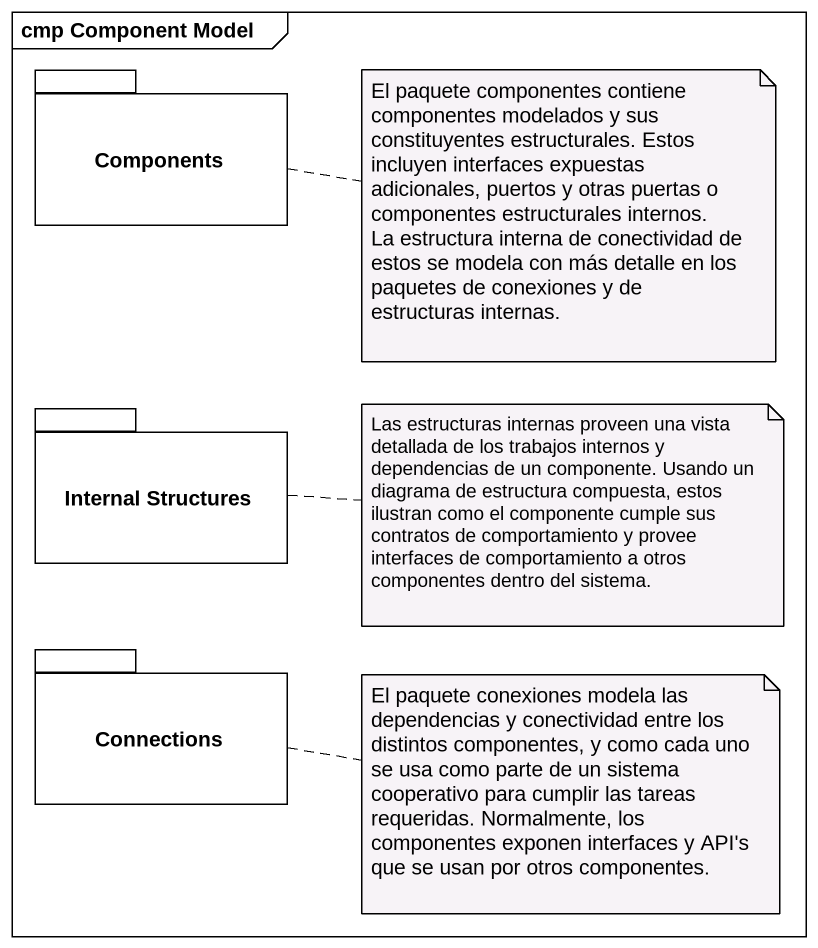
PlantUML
@startuml
mainframe cmp Component Model
package Components {
}
package "Internal Structures" as Internal_Structures {
}
package Connections {
}
note right of Components
  El paquete componentes contiene componentes modelados y sus constituyentes estructurales. Estos incluyen interfaces expuestas adicionales, puertos y otras puertas o componentes estructurales internos.
  La estructura interna de conectividad de estos se modela con más detalle en los paquetes de conexiones y de estructuras internas.
end note
note right of Internal_Structures : Las estructuras internas proveen una vista detallada de los trabajos internos y dependencias de un componente. Usando un diagrama de estructura compuesta, estos ilustran como el componente cumple sus contratos de comportamiento y provee interfaces de comportamiento a otros componentes dentro del sistema.
note right of Connections : El paquete conexiones modela las dependencias y conectividad entre los distintos componentes, y como cada uno se usa como parte de un sistema cooperativo para cumplir las tareas requeridas. Normalmente, los componentes exponen interfaces y API's que se usan por otros componentes.
@enduml
